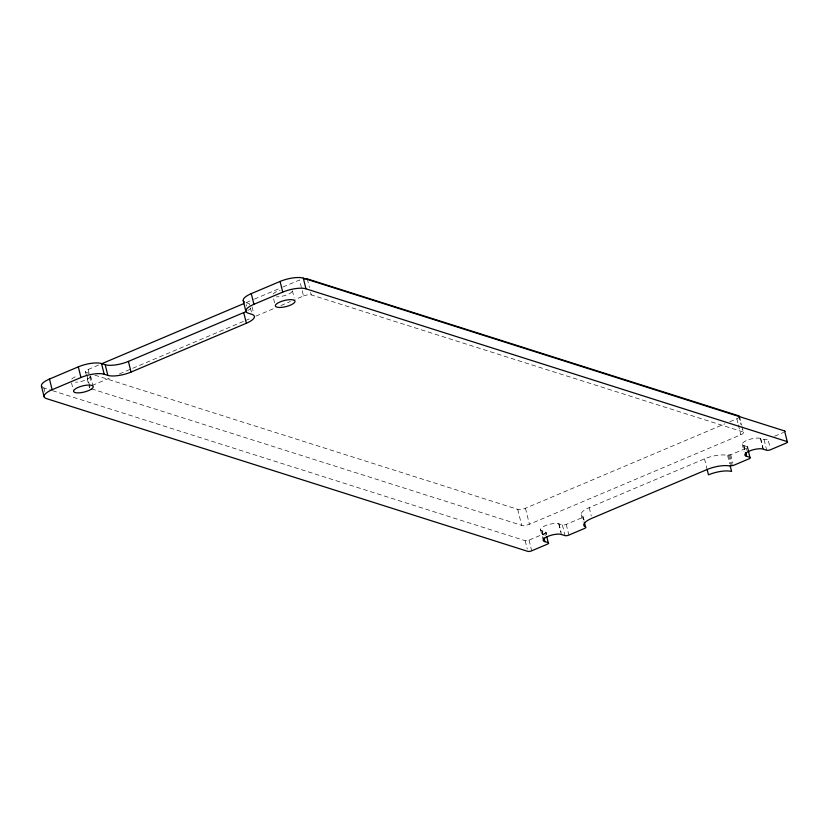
<?xml version="1.0" encoding="UTF-8"?>
<svg xmlns="http://www.w3.org/2000/svg" width="829" height="829" viewBox="0 0 829 829"><rect width="100%" height="100%" fill="white"/><g stroke="black" fill="none" stroke-linecap="round" stroke-linejoin="round"><path stroke-width="0.62" stroke-dasharray="4.14 3.11" d="M88.755 373.226L86.289 372.439A5.782 1.803 -13.9 0 1 88.154 369.475L98.848 364.947M246.109 302.616L253.239 299.601M254.42 299.093L281.736 287.539M282.927 287.031L299.549 279.995L303.507 295.994L295.197 299.507M92.112 385.475L111.117 377.433M119.428 373.91L244.13 321.124M245.322 320.626L251.26 318.108M256.006 316.098L275.01 308.056M280.948 305.538L290.451 301.518M94.92 375.174L517.721 509.358A5.782 1.803 -13.9 0 0 525.462 508.26L724.971 423.806M729.727 421.795L736.846 418.78A5.782 1.803 -13.9 0 0 737.997 418.22M91.48 388.832L521.679 525.358A5.782 1.803 -13.9 0 0 529.42 524.26L740.815 434.779A5.782 1.803 -13.9 0 0 742.68 431.816L742.069 429.349M583.782 519.876L582.393 516.032A17.347 5.42 -13.9 0 1 589.201 507.649L704.505 458.841A17.347 5.42 -13.9 0 1 726.173 455.173L730.732 454.779L746.38 448.157A2.891 0.902 -13.9 0 0 747.312 446.676L742.96 445.246A10.124 3.161 -13.9 0 1 746.919 440.344A10.124 3.161 -13.9 0 1 759.582 438.209L764.079 439.588A2.891 0.902 -13.9 0 0 767.944 439.028L769.996 447.328M52.517 390.687L525.182 540.705A2.891 0.902 -13.9 0 0 529.047 540.156L544.684 533.534A2.891 0.902 -13.9 0 0 545.627 532.052L541.275 530.622A10.124 3.161 -13.9 0 1 545.223 525.721A10.124 3.161 -13.9 0 1 557.896 523.586L562.383 524.954A2.891 0.902 -13.9 0 0 566.259 524.405L581.896 517.783A2.891 0.902 -13.9 0 0 582.901 516.322M774.649 436.199L783.581 432.417M303.507 295.994A5.782 1.803 -13.9 0 1 311.248 294.886L742.68 431.816M42.673 387.433A17.347 5.42 -13.9 0 0 43.875 387.951L51.284 390.304M764.079 439.588L766.711 450.251M760.711 438.5L763.343 449.173M760.421 438.427L763.063 449.1M747.685 446.935L748.276 449.308M747.312 446.676L748.193 450.23M739.541 416.552L741.675 425.163M741.976 426.396L743.499 432.551M738.722 415.816L740.857 424.427M746.38 448.157L746.96 450.53M743.914 445.608L745.084 450.354M743.675 445.525L745.136 451.442M736.846 418.78L738.069 423.702M738.37 424.935L740.815 434.779M742.193 444.137L743.955 451.245M730.732 454.779L732.784 463.079M729.707 455.131L732.339 465.805M728.608 455.37L731.251 466.033M727.613 455.432L729.665 463.732M704.505 458.841L707.147 469.504M589.201 507.649L591.253 515.939M583.222 516.591L584.103 520.146M581.17 514.612L582.922 521.721M566.259 524.405L568.901 535.068M562.383 524.954L565.026 535.617M559.015 523.876L561.078 532.166M558.736 523.804L561.378 534.467M546 532.311L546.591 534.674M545.627 532.052L546.207 534.425M544.684 533.534L545.275 535.907M542.228 530.985L543.689 536.912M541.99 530.892L543.451 536.819M540.508 529.503L542.86 538.985M525.462 508.26L529.42 524.26M529.047 540.156L531.69 550.819M517.721 509.358L521.679 525.358M525.182 540.705L527.234 548.995M307.29 278.896L309.424 287.508M310.637 292.43L311.248 294.886M292.409 290.741L294.171 297.849M273.632 298.927L275.093 304.854M252.047 306.823L253.519 312.74M251.384 311.994L249.332 303.704L245.664 302.533L246.545 306.088M90.589 375.827L92.931 385.309M88.154 369.475L91.511 383.008M86.9 374.905L89.946 387.205M85.47 371.703L89.428 387.703A5.782 1.803 -13.9 0 1 90.112 386.615M71.512 382.832L73.563 391.133M43.875 387.951L44.756 391.506M250.513 308.481A17.347 5.42 -13.9 0 1 247.747 310.574M90.568 376.49A10.124 3.161 -13.9 0 1 88.195 378.801L86.734 379.568A10.124 3.161 -13.9 0 1 75.491 382.221M71.75 379.008A10.124 3.161 -13.9 0 1 77.439 375.993M292.191 291.435A10.124 3.161 -13.9 0 1 276.461 296.803M273.187 293.974A10.124 3.161 -13.9 0 1 276.596 291.632L278.295 290.917A10.124 3.161 -13.9 0 1 280.171 290.274"/><path stroke-width="1.24" d="M41.864 386.791A17.347 5.42 -13.9 0 1 49.481 379.05L78.309 366.853A17.347 5.42 -13.9 0 1 101.532 363.548L105.2 364.708A17.347 5.42 -13.9 0 0 128.412 361.403L243.716 312.595A17.347 5.42 -13.9 0 0 245.871 311.611M244.462 302.025A17.347 5.42 -13.9 0 1 251.27 293.642L280.098 281.435A17.347 5.42 -13.9 0 1 303.31 278.129L784.586 430.956A2.891 0.902 -13.9 0 1 784.835 431.577M101.221 363.941L243.736 303.621M52.123 389.723L80.952 377.516A17.347 5.42 -13.9 0 1 104.164 374.211L107.832 375.371A17.347 5.42 -13.9 0 0 131.055 372.066L246.358 323.258A17.347 5.42 -13.9 0 0 251.964 314.367L248.296 313.207A17.347 5.42 -13.9 0 1 253.912 304.305L282.73 292.109A17.347 5.42 -13.9 0 1 305.953 288.803L787.229 441.619A2.891 0.902 -13.9 0 1 786.224 443.08L770.587 449.701A2.891 0.902 -13.9 0 1 766.711 450.251L762.224 448.872A10.124 3.161 -13.9 0 0 749.551 451.007A10.124 3.161 -13.9 0 0 745.603 455.909L749.944 457.349A2.891 0.902 -13.9 0 1 749.012 458.831L733.375 465.452L728.805 465.836A17.347 5.42 -13.9 0 0 707.147 469.504L591.844 518.312A17.347 5.42 -13.9 0 0 585.036 526.695L585.533 526.985A2.891 0.902 -13.9 0 1 584.538 528.446L568.901 535.068A2.891 0.902 -13.9 0 1 565.026 535.617L560.539 534.249A10.124 3.161 -13.9 0 0 547.865 536.384A10.124 3.161 -13.9 0 0 543.917 541.285L548.259 542.715A2.891 0.902 -13.9 0 1 547.327 544.197L531.69 550.819A2.891 0.902 -13.9 0 1 527.814 551.368L46.517 398.614A17.347 5.42 -13.9 0 1 52.123 389.723L49.481 379.05M784.586 430.956L787.229 441.619M748.193 450.23L749.944 457.349M745.675 452.727L746.556 456.282M745.437 452.634L746.318 456.188M730.245 466.095L731.572 471.432L730.131 471.173A17.347 5.42 -13.9 0 0 708.463 474.841L707.147 469.504M584.362 522.249L585.533 526.985M546.798 536.788L548.259 542.715M543.99 538.094L544.871 541.648M543.751 538L544.632 541.555M303.31 278.129L305.953 288.803M280.098 281.435L282.73 292.109M251.27 293.642L253.912 304.305M243.239 300.606L245.871 311.269M243.716 312.595L246.358 323.258M128.412 361.403L131.055 372.066M105.2 364.708L107.832 375.371M101.532 363.548L104.164 374.211M78.309 366.853L80.952 377.516M41.45 386.013L44.092 396.676M738.857 417.64A5.782 1.803 -13.9 0 0 738.722 415.816L307.29 278.896A5.782 1.803 -13.9 0 0 303.808 278.834M90.827 389.464L89.377 390.231A10.124 3.161 -13.9 0 1 75.273 392.614L74.32 392.241A10.124 3.161 -13.9 0 1 78.278 387.34A10.124 3.161 -13.9 0 1 90.941 385.205A10.124 3.161 -13.9 0 1 90.827 389.464M294.285 300.295L293.331 299.922A10.124 3.161 -13.9 0 0 276.627 303.86A10.124 3.161 -13.9 0 0 284.606 306.927A10.124 3.161 -13.9 0 0 294.285 300.295"/></g></svg>
